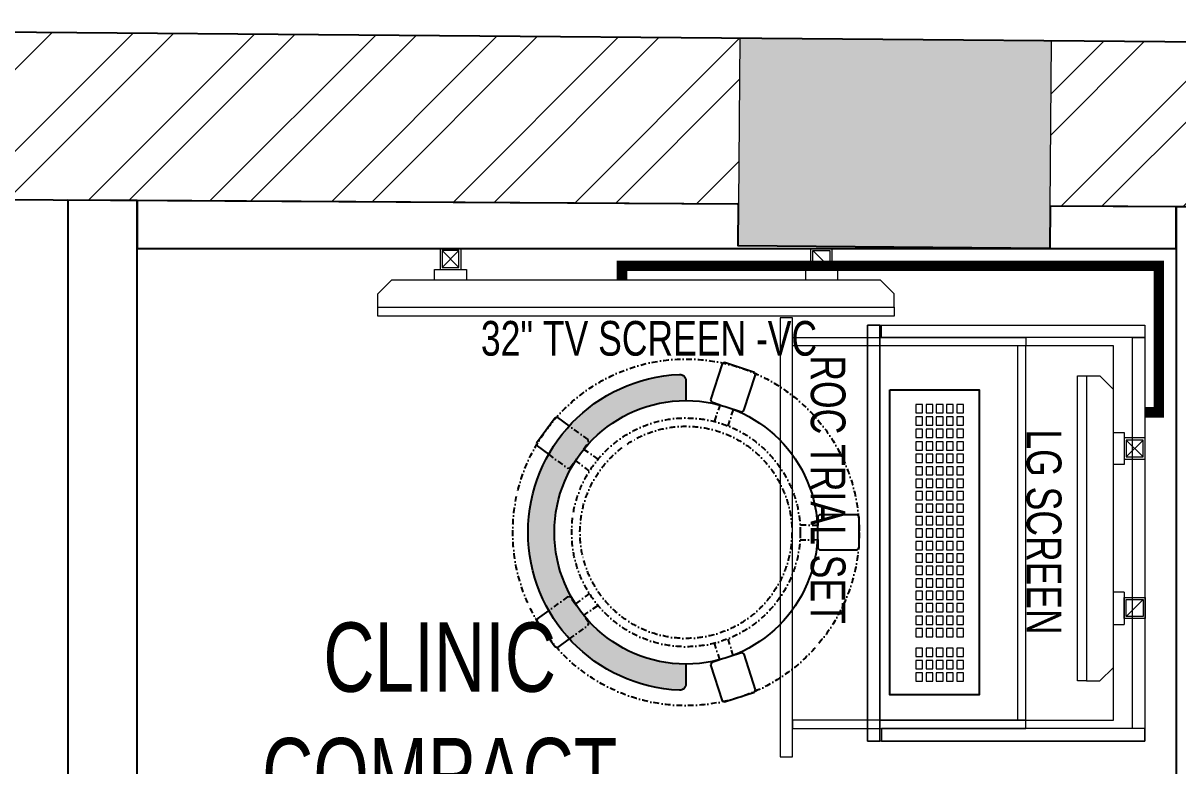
# Model space of a CAD drawing. Header units: feet. Extents: x 3263306 to 3270867, y -5461591 to -5452242.
# Drawn here: x 3264973 to 3266640, y -5453314 to -5452242 of the extents above; entities that cross this region are included whole.
import ezdxf

# ---------------------------------------------------------------- set-up
doc = ezdxf.new("R2010")
doc.units = ezdxf.units.FT
doc.header["$LTSCALE"] = 33
doc.header["$MEASUREMENT"] = 0
for name, pattern in [('ACAD_ISO03W100', [30, 12, -18]), ('DASHDOT2', [0.5, 0.25, -0.125, 0, -0.125]), ('HIDDEN', [9.524999999999995, 6.349999999999997, -3.174999999999998])]:
    doc.linetypes.add(name, pattern=pattern)
for name, color, linetype, lineweight in [('A-COL', 243, 'Continuous', 9), ('column hatch', 5, 'Continuous', 0), ('Floor-Unit', 1, 'Continuous', 13), ('HATCH', 9, 'Continuous', 9), ('LENS-DIM', 252, 'Continuous', 5), ('LENS-FURNITURE', 13, 'Continuous', 9), ('LENS-PARTITION', 21, 'Continuous', 25), ('LENS-TEXT', 31, 'Continuous', 5), ('LENS_PARTITION', 21, 'Continuous', 25), ('LK-EQPMT', 3, 'Continuous', 18), ('LN-ELEVATION-1', 81, 'Continuous', 25), ('LN-ELEVATION-2', 103, 'Continuous', 20), ('LN-HATCH', 251, 'Continuous', 0), ('TV', 92, 'Continuous', 18)]:
    doc.layers.add(name, color=color, linetype=linetype, lineweight=lineweight)
doc.layers.add('A-WALL', color=1, linetype='Continuous')
doc.styles.add('LK TXT', font='GILC____.TTF', dxfattribs={"height": 100})
doc.styles.get("Standard").update_dxf_attribs({"font": 'GILC____.TTF'})

# ---------------------------------------------------------------- blocks, each defined once
blk = doc.blocks.new('A$C3555d8a6')
at = {"layer": 'column hatch'}
h = blk.add_hatch(color=8, dxfattribs=at)
h.dxf.hatch_style = 1
h.paths.add_polyline_path([(-2677.976706546731, -3489.094838867896), (-2977.976706546732, -3489.094838867896), (-2977.976706546732, -3939.094838867896), (-2677.976706546731, -3939.094838867896)])
h.paths.add_polyline_path([(292.0232934532687, -3489.094838867896), (-7.976706546731293, -3489.094838867896), (-7.976706546731293, -3939.094838867896), (292.0232934532687, -3939.094838867896)])
h.paths.add_polyline_path([(3642.023293453269, -3489.094838867896), (3342.023293453268, -3489.094838867896), (3342.023293453268, -3939.094838867896), (3642.023293453269, -3939.094838867896)])
h.paths.add_polyline_path([(4069.524702883326, -15.30115689244121), (3771.608444514685, 21.36182082165033), (3716.969005987048, -425.3087949575856), (4014.560235956683, -461.9317731466144)])
h.paths.add_polyline_path([(300, 0), (0, 0), (0, -450), (300, -450)])
h.paths.add_polyline_path([(-2677.976706546731, 5.837689984589815), (-2977.976706546732, 5.837689984589815), (-2977.976706546732, -444.1623100154101), (-2677.976706546731, -444.1623100154101)])
h.paths.add_polyline_path([(-1728.017886011861, 4495.690031432546), (-2178.003061404452, 4499.343188511208), (-2180.39747622516, 4199.460359157063), (-1730.41181979794, 4195.86744812876)])
h.paths.add_polyline_path([(171.9195214686915, 4480.265590431169), (-278.0656539620832, 4483.918747510761), (-280.4578393502161, 4184.291486275382), (169.5278193410486, 4180.698858845047)])
h.paths.add_polyline_path([(4581.894541875459, 4448.11695183441), (4131.89454187546, 4448.11695183441), (4131.89454187546, 4148.11695183441), (4581.894541875459, 4148.11695183441)])
at = {"layer": 'LN-HATCH'}
h = blk.add_hatch(dxfattribs=at)
h.set_pattern_fill('ANSI32', color=256, scale=333, angle=180)
h.set_pattern_definition([(225, (-4955605.516188769, 5285477.997711561), (88.29995930067012, -88.29995930067015), []), (225, (-4955664.382828205, 5285477.997711561), (88.29995930067012, -88.29995930067015), [])])
h.paths.add_polyline_path([(-2747.976706546732, -444.1623100154101), (-2977.976706546732, -444.1623100154101), (-2977.976706546732, -459.0948388678953), (-2977.976706546732, -3489.094838867896), (-2747.976706546732, -3489.094838867896)])
h.paths.add_polyline_path([(-2747.976706546732, 4259.516823614016), (-2179.945250276476, 4256.098330087028), (-2178.003061404452, 4499.343188511208), (-2977.976706546732, 4505.837689984589), (-2977.976706546732, 5.837689984589815), (-2747.976706546732, 5.837689984589815)])
h.paths.add_polyline_path([(-278.0656539620832, 4483.918747510761), (-1728.017886011861, 4495.690031432546), (-1729.952529232017, 4253.3902103398), (-279.9758326262236, 4244.664045799523)])
h.paths.add_polyline_path([(4131.89454187546, 4448.11695183441), (171.9195214686915, 4480.265590431169), (170.0168878603726, 4241.95592605602), (4131.89454187546, 4218.112786799669)])
h.paths.add_polyline_path([(4581.894541875459, 4148.114180301315), (4581.894541875459, 4148.11695183441), (4350.159420651383, 4148.11695183441), (3841.246832353063, 12.79179287049919), (4069.524855708703, -15.30117569956928)])
h.paths.add_polyline_path([(4014.560369133017, -461.9317895350977), (3786.282365426421, -433.838823383674), (3410.288172229194, -3489.094838867896), (3642.023293453269, -3489.094838867896)])
at = {"layer": 'A-COL'}
for p, q in [((-278.0627543972805, 4484.281925403513), (-280.4578393502161, 4184.291486275382)), ((169.5278193410486, 4180.698858845047), (171.9195214686915, 4480.265590431169)), ((-280.4578393502161, 4184.291486275382), (169.5278193410486, 4180.698858845047))]:
    blk.add_line(p, q, dxfattribs=at)
at = {"layer": 'A-WALL'}
for p, q in [((4131.89454187546, 4448.11695183441), (-2977.976706546732, 4505.837689984589)), ((-279.4097469681874, 4244.660639016888), (-1729.383489614352, 4253.386785779148)), ((4131.89454187546, 4218.112786799669), (170.5821041977033, 4241.952524503693))]:
    blk.add_line(p, q, dxfattribs=at)
blk = doc.blocks.new('TRIAL SET ROC')
at = {"layer": 'LENS-DIM', "ltscale": 0.5}
for points in [[(-400.3652351796627, -364.3162249757442), (-430.3652351796626, -364.3162249757442)], [(169.6347648203373, -364.3162249757442), (139.6347648203373, -364.3162249757442)]]:
    blk.add_lwpolyline(points, dxfattribs=at)
at = {"layer": 'LENS-FURNITURE'}
blk.add_lwpolyline([(-430.3652351796626, 18), (169.6347648203373, 18), (169.6347648203373, -382.3162249757443), (-430.3652351796626, -382.3162249757443)], close=True, dxfattribs=at)
at = {"layer": 'LENS-FURNITURE', "color": 146}
for points in [[(-412.3652351796627, -153.6065521437457), (-400.3652351796627, -153.6065521437457), (-400.3652351796628, -490.6065521437458), (-412.3652351796627, -490.6065521437458)], [(139.6347648203373, -153.6065521437458), (-400.3652351796627, -153.6065521437457), (-400.3652351796627, -165.6065521437457), (139.6347648203373, -165.6065521437458)], [(151.6347648203373, -153.6065521437458), (139.6347648203373, -153.6065521437458), (139.6347648203372, -490.6065521437458), (151.6347648203373, -490.6065521437458)], [(192.1347648203373, -490.6065521437458), (-440.8652351796627, -490.6065521437458), (-440.8652351796627, -508.6065521437458), (192.1347648203373, -508.6065521437458)]]:
    blk.add_lwpolyline(points, close=True, dxfattribs=at)
at = {"layer": 'LN-ELEVATION-2'}
for points in [[(-430.3652351796626, 18), (-412.3652351796627, 18), (-412.3652351796627, -362.3162249757442), (-430.3652351796626, -362.3162249757442)], [(-412.3652351796627, 18), (151.6347648203373, 18), (151.6347648203373, 0), (-412.3652351796627, 0)], [(169.6347648203373, 18), (151.6347648203373, 18), (151.6347648203373, -362.3162249757442), (169.6347648203373, -362.3162249757442)], [(169.6347648203373, -364.3162249757442), (-430.3652351796626, -364.3162249757442), (-430.3652351796626, -382.3162249757443), (169.6347648203373, -382.3162249757443)], [(169.6347648203373, -382.3162249757443), (-430.3652351796626, -382.3162249757443), (-430.3652351796626, -364.3162249757442), (169.6347648203373, -364.3162249757442)]]:
    blk.add_lwpolyline(points, close=True, dxfattribs=at)
at = {"layer": 'LN-ELEVATION-2', "linetype": 'HIDDEN', "ltscale": 100}
blk.add_lwpolyline([(-400.3652351796627, -364.3162249757442), (139.6347648203373, -364.3162249757442), (139.6347648203373, -27.35909500904381), (-400.3652351796627, -27.35909500904381)], close=True, dxfattribs=at)
at = {"insert": (-386.8645105547048, -414.1468168679739), "char_height": 50, "attachment_point": 1}
blk.add_mtext_dynamic_manual_height_columns('ROC TRIAL SET', width=625.228464345434, gutter_width=500, heights=[0], dxfattribs=at)
blk = doc.blocks.new('*U23')
at = {"layer": 'LK-EQPMT', "ltscale": 12}
blk.add_lwpolyline([(5.986879315214991, 4.914598100478997), (-5.986879315214991, 4.914598100478997), (-5.986879315214991, -4.914598100478997), (5.986879315214991, -4.914598100478997)], close=True, dxfattribs=at)
blk = doc.blocks.new('*U24')
at = {"color": 0, "linetype": 'ByBlock', "lineweight": -2}
for p in [(0, 0), (17.96063794564497, 0), (35.92127589128995, 0), (53.88191383693492, 0), (71.8425517825799, 0), (89.80318972822487, 0), (107.7638276738698, 0), (125.7244656195148, 0), (143.6851035651598, 0), (161.6457415108048, 0), (179.6063794564497, 0), (197.5670174020947, 0), (215.5276553477397, 0), (233.4882932933847, 0), (251.4489312390296, 0), (269.4095691846746, 0), (287.3702071303196, 0), (305.3308450759646, 0), (323.2914830216096, 0), (-9e-16, -14.74379430143699), (17.96063794564497, -14.74379430143699), (35.92127589128995, -14.74379430143699), (53.88191383693492, -14.74379430143699), (71.8425517825799, -14.74379430143699), (89.80318972822487, -14.74379430143699), (107.7638276738698, -14.74379430143699), (125.7244656195148, -14.74379430143699), (143.6851035651598, -14.74379430143699), (161.6457415108048, -14.74379430143699), (179.6063794564497, -14.74379430143699), (197.5670174020947, -14.74379430143699), (215.5276553477397, -14.74379430143699), (233.4882932933847, -14.74379430143699), (251.4489312390296, -14.74379430143699), (269.4095691846746, -14.74379430143699), (287.3702071303196, -14.74379430143699), (305.3308450759646, -14.74379430143699), (323.2914830216096, -14.74379430143699), (-1.8e-15, -29.48758860287398), (17.96063794564497, -29.48758860287398), (35.92127589128995, -29.48758860287398), (53.88191383693492, -29.48758860287398), (71.8425517825799, -29.48758860287398), (89.80318972822487, -29.48758860287398), (107.7638276738698, -29.48758860287398), (125.7244656195148, -29.48758860287398), (143.6851035651598, -29.48758860287398), (161.6457415108048, -29.48758860287398), (179.6063794564497, -29.48758860287398), (197.5670174020947, -29.48758860287398), (215.5276553477397, -29.48758860287398), (233.4882932933847, -29.48758860287398), (251.4489312390296, -29.48758860287398), (269.4095691846746, -29.48758860287398), (287.3702071303196, -29.48758860287398), (305.3308450759646, -29.48758860287398), (323.2914830216096, -29.48758860287398), (-2.7e-15, -44.23138290431096), (17.96063794564497, -44.23138290431096), (35.92127589128995, -44.23138290431096), (53.88191383693492, -44.23138290431096), (71.8425517825799, -44.23138290431096), (89.80318972822487, -44.23138290431096), (107.7638276738698, -44.23138290431096), (125.7244656195148, -44.23138290431096), (143.6851035651598, -44.23138290431096), (161.6457415108048, -44.23138290431096), (179.6063794564497, -44.23138290431096), (197.5670174020947, -44.23138290431096), (215.5276553477397, -44.23138290431096), (233.4882932933847, -44.23138290431096), (251.4489312390296, -44.23138290431096), (269.4095691846746, -44.23138290431096), (287.3702071303196, -44.23138290431096), (305.3308450759646, -44.23138290431096), (323.2914830216096, -44.23138290431096), (-3.6e-15, -58.97517720574795), (17.96063794564497, -58.97517720574795), (35.92127589128994, -58.97517720574795), (53.88191383693492, -58.97517720574795), (71.8425517825799, -58.97517720574795), (89.80318972822487, -58.97517720574795), (107.7638276738698, -58.97517720574795), (125.7244656195148, -58.97517720574795), (143.6851035651598, -58.97517720574795), (161.6457415108048, -58.97517720574795), (179.6063794564497, -58.97517720574795), (197.5670174020947, -58.97517720574795), (215.5276553477397, -58.97517720574795), (233.4882932933847, -58.97517720574795), (251.4489312390296, -58.97517720574795), (269.4095691846746, -58.97517720574795), (287.3702071303196, -58.97517720574795), (305.3308450759646, -58.97517720574795), (323.2914830216096, -58.97517720574795)]:
    blk.add_blockref('*U23', p, dxfattribs=at)
blk = doc.blocks.new('*U21')
at = {"layer": 'LK-EQPMT', "ltscale": 12}
blk.add_lwpolyline([(5.986879315214991, 4.914598100478997), (-5.986879315214991, 4.914598100478997), (-5.986879315214991, -4.914598100478997), (5.986879315214991, -4.914598100478997)], close=True, dxfattribs=at)
blk = doc.blocks.new('*U22')
at = {"color": 0, "linetype": 'ByBlock', "lineweight": -2}
for p in [(0, 0), (17.96063794564497, 0), (35.92127589128995, 0), (-9e-16, -14.74379430143699), (17.96063794564497, -14.74379430143699), (35.92127589128995, -14.74379430143699), (-1.8e-15, -29.48758860287398), (17.96063794564497, -29.48758860287398), (35.92127589128995, -29.48758860287398), (-2.7e-15, -44.23138290431096), (17.96063794564497, -44.23138290431096), (35.92127589128995, -44.23138290431096), (-3.6e-15, -58.97517720574795), (17.96063794564497, -58.97517720574795), (35.92127589128994, -58.97517720574795)]:
    blk.add_blockref('*U21', p, dxfattribs=at)
blk = doc.blocks.new('*U15')
at = {"ltscale": 12}
blk.add_lwpolyline([(8.040144996717572, 2.91038e-11), (8.040144996717572, 129.0940371821052), (448.0401449967176, 129.0940371821052), (448.0401449967176, 2.91038e-11)], close=True, dxfattribs=at)
for name, p in [('*U24', (35.16895717114949, 101.6202952143818)), ('*U22', (386.6121428576974, 101.6202952143818))]:
    blk.add_blockref(name, p)
blk = doc.blocks.new('CLINIC SCREEN')
at = {"layer": 'TV'}
for p, q in [((-103.1090284836336, 42.85441964946222), (-127.4114311772946, 18.55201695591665)), ((-127.4114311772946, 42.85441964946222), (-103.1090284836336, 18.55201695591665)), ((102.7052824410566, 42.85441964946222), (127.007685134602, 18.55201695591665))]:
    blk.add_line(p, q, dxfattribs=at)
at = {"layer": 'TV', "ltscale": 12}
for p, q in [((-220.0000000000082, -19.41163062257681), (-200.5883693773149, 0)), ((200.5883693773149, 0), (-200.5883693773149, 0)), ((-138.5315413423604, 0), (-138.5315413423604, 15.514207008644)), ((-138.5315413423604, 15.514207008644), (-91.98892031613741, 15.514207008644)), ((-91.98892031613741, 15.514207008644), (-91.98892031613741, 0)), ((91.98892031610741, 15.514207008644), (91.98892031610741, 0)), ((91.98892031610741, 15.514207008644), (138.5315413423595, 15.514207008644)), ((138.5315413423595, 0), (138.5315413423595, 15.514207008644)), ((219.9999999999918, -19.41163062257681), (200.5883693773149, 0)), ((-220.0000000000082, -38.82326124538668), (-220.0000000000082, -19.41163062257681)), ((219.9999999999918, -38.82326124538668), (219.9999999999918, -19.41163062257681))]:
    blk.add_line(p, q, dxfattribs=at)
at = {"layer": 'TV'}
for points in [[(-130.4492315140169, 15.51421661919448), (-100.0712281470269, 15.51421661919448), (-100.0712281470269, 45.89221998606814), (-130.4492315140169, 45.89221998606814)], [(-127.4114311772946, 18.55201695591665), (-103.1090284836336, 18.55201695591665), (-103.1090284836336, 42.85441964946222), (-127.4114311772946, 42.85441964946222)], [(130.0454854713243, 15.51421661919448), (99.66748210433435, 15.51421661919448), (99.66748210433435, 45.89221998606814), (130.0454854713243, 45.89221998606814)], [(127.007685134602, 18.55201695591665), (102.7052824410566, 18.55201695591665), (102.7052824410566, 42.85441964946222), (127.007685134602, 42.85441964946222)]]:
    blk.add_lwpolyline(points, close=True, dxfattribs=at)
at = {"layer": 'TV', "ltscale": 12}
blk.add_lwpolyline([(-220.0000000000082, -51.71278328332107), (-220.0000000000082, -38.82326124538668), (219.9999999999918, -38.82326124538668), (219.9999999999918, -51.71278328332107)], close=True, dxfattribs=at)
at = {"layer": 'Floor-Unit', "color": 0, "ltscale": 2, "insert": (5.199680584678389, -100.4085774972336), "char_height": 50, "attachment_point": 5}
blk.add_mtext_dynamic_manual_height_columns('LG SCREEN', width=466.4796511627907, gutter_width=12.5, heights=[0], dxfattribs=at)
blk = doc.blocks.new('32INCH VC FOR CLINIC')
at = {"layer": 'LK-EQPMT'}
for p, q in [((116.8909715171903, 152.5672029328125), (92.58856882341206, 128.264800239267)), ((92.58856882341206, 152.5672029328125), (116.8909715171903, 128.264800239267)), ((627.7052824404091, 152.5672029328125), (652.0076851341872, 128.264800239267))]:
    blk.add_line(p, q, dxfattribs=at)
at = {"layer": 'LK-EQPMT', "ltscale": 12}
for p, q in [((81.46845865808427, 109.7127832833503), (81.46845865808427, 125.2269902919943)), ((81.46845865808427, 125.2269902919943), (128.0110796838999, 125.2269902919943)), ((128.0110796838999, 125.2269902919943), (128.0110796838999, 109.7127832833503)), ((616.9889203161001, 125.2269902919943), (616.9889203161001, 109.7127832833503)), ((616.9889203161001, 125.2269902919943), (663.5315413419156, 125.2269902919943)), ((663.5315413419156, 109.7127832833503), (663.5315413419156, 125.2269902919943)), ((0, 90.30115266077335), (19.41163062304258, 109.7127832833503)), ((725.5883693769574, 109.7127832833503), (19.41163062304258, 109.7127832833503)), ((745, 90.30115266077335), (725.5883693769574, 109.7127832833503)), ((0, 70.88952203796362), (0, 90.30115266077335)), ((745, 70.88952203796362), (745, 90.30115266077335))]:
    blk.add_line(p, q, dxfattribs=at)
at = {"layer": 'LK-EQPMT'}
for points in [[(89.55076848529278, 125.2269999025447), (119.9287718534469, 125.2269999025447), (119.9287718534469, 155.6050032694184), (89.55076848529278, 155.6050032694184)], [(92.58856882341206, 128.264800239267), (116.8909715171903, 128.264800239267), (116.8909715171903, 152.5672029328125), (92.58856882341206, 152.5672029328125)], [(655.0454854704439, 125.2269999025447), (624.6674821041522, 125.2269999025447), (624.6674821041522, 155.6050032694184), (655.0454854704439, 155.6050032694184)], [(652.0076851341872, 128.264800239267), (627.7052824404091, 128.264800239267), (627.7052824404091, 152.5672029328125), (652.0076851341872, 152.5672029328125)]]:
    blk.add_lwpolyline(points, close=True, dxfattribs=at)
at = {"layer": 'LK-EQPMT', "ltscale": 12}
blk.add_lwpolyline([(0, 58.0000000000291), (0, 70.88952203796362), (745, 70.88952203796362), (745, 58.0000000000291)], close=True, dxfattribs=at)
at = {"layer": 'LENS-TEXT', "color": 0, "ltscale": 2, "insert": (391.1996805854142, 25.6359011628374), "char_height": 50, "attachment_point": 5}
blk.add_mtext_dynamic_manual_height_columns('32" TV SCREEN -VC', width=466.4796511627907, gutter_width=12.5, heights=[0], dxfattribs=at)
blk = doc.blocks.new('DR STOOL')
at = {"layer": 'HATCH'}
h = blk.add_hatch(dxfattribs=at)
h.set_pattern_fill('ANSI36', color=250, angle=-90.00000000000001)
h.set_pattern_definition([(315, (-227.8099174643867, 917.3997257252777), (6.173926083235043, -1.683798022700468), [7.9375, -1.587499999999999, 0, -1.587499999999999])])
edge = h.paths.add_edge_path()
edge.add_line((-190.0000000041909, 4.511094e-10), (-218.6899174675346, 4.511094e-10))
edge.add_arc((-218.6899174670689, 9.120000000388245), 9.119999999940092, 177.6119845363388, 269.9999999996136, ccw=False)
edge.add_arc((-1.8626451e-09, 3.565219e-10), 228.000000002257, 2.3880154632688004, 177.6119845367313, ccw=False)
edge.add_arc((218.6899174633436, 9.120000000497384), 9.120000000051716, -90.00000000034493, 2.3880154629299, ccw=False)
edge.add_line((218.6899174633436, 4.511094e-10), (190, 4.511094e-10))
edge.add_arc((-1.8626451e-09, 4.511094e-10), 190.000000001979, -1.27e-14, 180)
at = {"layer": 'LN-ELEVATION-1', "color": 1, "ltscale": 100}
for p, q in [((-128.6221585394814, 215.4841044476634), (-165.2704676063731, 189.0243927398114)), ((-124.7228340068832, 214.8545704018979), (-128.6221585394814, 215.4841044476634)), ((-112.6981821293011, 198.1996966340157), (-124.7228340068832, 214.8545704018979)), ((124.7553772013634, 214.9803744515593), (112.5488144652918, 198.2845540212292)), ((128.7014972954057, 215.5933048763618), (124.7553772013634, 214.9803744515593)), ((128.7014972954057, 215.5933048763618), (124.7553772013634, 214.9803744515593)), ((165.1911288509145, 188.915192311113), (128.7014972954057, 215.5933048763618)), ((165.1911288509145, 188.915192311113), (128.7014972954057, 215.5933048763618)), ((-165.2704676063731, 189.0243927398114), (-165.9069543029182, 185.0820035930228)), ((-165.9069543029182, 185.0820035930228), (-153.8003208162263, 168.3135803133482)), ((153.6734594982117, 168.4294150282658), (165.7973639420234, 185.0121775862135)), ((165.7973639420234, 185.0121775862135), (165.1911288509145, 188.915192311113)), ((165.7973639420234, 185.0121775862135), (165.1911288509145, 188.915192311113)), ((-191.2928382232785, -35.45407700946089), (-242.9550312487409, -52.24013893969095)), ((-187.9259491492994, -37.1695928365807), (-191.2928382232785, -35.45407700946089)), ((-184.1424400564283, -48.81403796559607), (-187.9259491492994, -37.1695928365807)), ((188.0651108901948, -36.96233201187715), (184.0504167033359, -49.19388854173303)), ((191.3981811110861, -35.27656588272658), (188.0651108901948, -36.96233201187715)), ((243.0100176925771, -52.21682526778022), (191.3981811110861, -35.27656588272658)), ((-242.9550312487409, -52.24013893969095), (-244.7482102331705, -55.75945052818861)), ((-244.7482102331705, -55.75945052818861), (-230.7800458371639, -98.74904560100549)), ((230.715890809428, -98.7280946081737), (244.8123673382215, -55.78040257930116)), ((244.8123673382215, -55.78040257930116), (243.0100176925771, -52.21682526778022)), ((-173.8639617776498, -80.4479453730819), (-177.8421125086024, -68.2044548037811)), ((-175.5596735184081, -83.7759667420105), (-173.8639617776498, -80.4479453730819)), ((177.6922140880488, -68.56540505095472), (173.8739495249465, -80.1985000452405)), ((173.8739495249465, -80.1985000452405), (175.5794035866856, -83.5704969359358)), ((-230.7800458371639, -98.74904560100549), (-227.2218665438704, -100.5620286722478)), ((-227.2218665438704, -100.5620286722478), (-175.5596735184081, -83.7759667420105)), ((175.5794035866856, -83.5704969359358), (227.1912401677109, -100.5107563209894)), ((227.1912401677109, -100.5107563209894), (230.715890809428, -98.7280946081737)), ((-22.72193054761737, -190.2142363802995), (-25.39390889601782, -192.886214728569)), ((-25.39390889601782, -192.886214728569), (-25.39390889601782, -247.2070584567482)), ((-10.47823652112856, -190.2142363802995), (-22.72193054761737, -190.2142363802995)), ((22.78362171910703, -190.2142363802995), (9.910054048988968, -190.2142363802995)), ((25.42475448176265, -192.8553691428751), (22.78362171910703, -190.2142363802995)), ((25.42475448176265, -247.1762128710543), (25.42475448176265, -192.8553691428751)), ((-25.39390889601782, -247.2070584567482), (-22.60096735274419, -250)), ((-22.60096735274419, -250), (22.60096735274419, -250)), ((22.60096735274419, -250), (25.42475448176265, -247.1762128710543))]:
    blk.add_line(p, q, dxfattribs=at)
at = {"layer": 'LN-ELEVATION-1', "linetype": 'DASHDOT2'}
for p, q in [((-92.92521573789418, 170.8129362839827), (-112.6981821293011, 198.1996966340157)), ((112.5488144652918, 198.2845540212292), (92.69529851106927, 171.1294289919315)), ((-153.8003208162263, 168.3135803133482), (-134.1093360339291, 141.0403694751003)), ((-103.4542870586738, 159.9154408004979), (-93.52748446213081, 167.0824927485227)), ((-93.52748446213081, 167.0824927485227), (-92.92521573789418, 170.8129362839827)), ((92.69529851106927, 171.1294289919315), (93.26858203159645, 167.4385604566923)), ((93.26858203159645, 167.4385604566923), (103.6608748426661, 159.8406005539291)), ((133.7372852512635, 141.1612321265929), (153.6734594982117, 168.4294150282658)), ((-88.15393704269081, 139.4771787207864), (-103.4542870586738, 159.9154408004979)), ((103.6608748426661, 159.8406005539291), (88.19885099539533, 139.4487815762331)), ((-134.1093360339291, 141.0403694751003), (-130.4219571123831, 140.4450534014686)), ((-130.4219571123831, 140.4450534014686), (-119.9844727469608, 147.9808124662595)), ((-119.9844727469608, 147.9808124662595), (-105.3687285655178, 126.9741353208374)), ((105.4096150295809, 126.94019481352), (120.1194891873747, 147.8074627162714)), ((120.1194891873747, 147.8074627162714), (130.0033113472163, 140.5812532722048)), ((130.0033113472163, 140.5812532722048), (133.7372852512635, 141.1612321265929)), ((-159.954806596972, -40.49024384317454), (-184.1424400564283, -48.81403796559607)), ((184.0504167033359, -49.19388854173303), (159.8786162491887, -40.79004861696012)), ((-177.8421125086024, -68.2044548037811), (-153.4148110738024, -60.73628028803068)), ((153.3006618716754, -61.02382378749462), (177.6922140880488, -68.56540505095472)), ((-10.92024635523557, -164.6382343793375), (-10.47823652112856, -190.2142363802995)), ((9.910054048988968, -190.2142363802995), (10.35584833659231, -164.674698740353))]:
    blk.add_line(p, q, dxfattribs=at)
at = {"layer": 'LN-ELEVATION-1', "color": 1, "ltscale": 100}
blk.add_lwpolyline([(-190.0000000023283, 0), (-218.6899174656719, 0, -0.4264743413925903), (-227.8019973598421, 9.5, -0.959166304662544), (227.8019973593764, 9.5, -0.4264743413925903), (218.6899174647406, 0), (190.0000000013969, 0)], format="xyb", dxfattribs=at)
at = {"layer": 'LN-ELEVATION-1', "linetype": 'DASHDOT2'}
for radius in [250, 165, 153]:
    blk.add_circle((0, 0), radius, dxfattribs=at)
at = {"layer": 'LN-ELEVATION-1', "color": 1, "ltscale": 100}
blk.add_circle((0, 0), 190, dxfattribs=at)

msp = doc.modelspace()

# ---------------------------------------------------------------- linework, layer by layer
at = {"color": 13, "linetype": 'ACAD_ISO03W100', "ltscale": 0.01, "const_width": 15}
msp.add_lwpolyline([(3266592.230438452, -5452803.986933247), (3266612.589533473, -5452803.986933247), (3266612.589533466, -5452592.580832737), (3265837.58953347, -5452592.580832737), (3265837.58953347, -5452613.473052714)], dxfattribs=at)
at = {"layer": 'LENS-PARTITION'}
for points in [[(3265137.589533474, -5452498.391893926), (3265037.589533474, -5452497.790079803), (3265037.589533474, -5454388.762867958), (3265137.589533474, -5454388.762867958), (3265137.589533474, -5454288.762867959)], [(3266005.590407394, -5452503.615645773), (3265137.589533474, -5452498.391893926), (3265137.589533474, -5452567.580832728), (3266455.094059361, -5452567.580832728), (3266005.10840067, -5452563.988205298)], [(3266637.589533473, -5452507.419105772), (3266455.583127881, -5452506.323765518), (3266455.094059361, -5452567.580832728), (3266637.589533473, -5452567.580832728)], [(3266737.589533474, -5452508.020919894), (3266637.589533473, -5452507.419105772), (3266637.589533473, -5452567.580832728), (3266637.589533473, -5454288.762867959), (3266737.589533474, -5454288.762867959)]]:
    msp.add_lwpolyline(points, close=True, dxfattribs=at)

# ---------------------------------------------------------------- block references
msp.add_blockref('32INCH VC FOR CLINIC', (3265485.326646853, -5452723.185835998))
at = {"rotation": 270}
for name, p in [('TRIAL SET ROC', (3266574.230438451, -5453108.604262514)), ('*U15', (3266223.957368831, -5452763.384698342))]:
    msp.add_blockref(name, p, dxfattribs=at)
at = {"layer": 'LENS-DIM', "color": 2}
msp.add_blockref('A$C3555d8a6', (3266285.56624002, -5456748.279691574), dxfattribs=at)
at = {"layer": 'LENS-FURNITURE', "rotation": 89.99999999999999}
msp.add_blockref('DR STOOL', (3265929.91683283, -5452977.09461922), dxfattribs=at)
at = {"layer": 'LENS_PARTITION', "rotation": 270}
msp.add_blockref('CLINIC SCREEN', (3266546.871343444, -5452971.436295134), dxfattribs=at)

# ---------------------------------------------------------------- texts
at = {"layer": 'LENS-TEXT', "color": 0, "linetype": 'Continuous', "ltscale": 3, "insert": (3265574.39705616, -5453407.872215019), "char_height": 100, "attachment_point": 5, "style": 'LK TXT'}
msp.add_mtext_dynamic_manual_height_columns('CLINIC COMPACT ROC- MINSIGN\\PNON-OPP', width=730.5073781448633, gutter_width=0.9999999999999992, heights=[0], dxfattribs=at)

doc.saveas('drawing.dxf')
